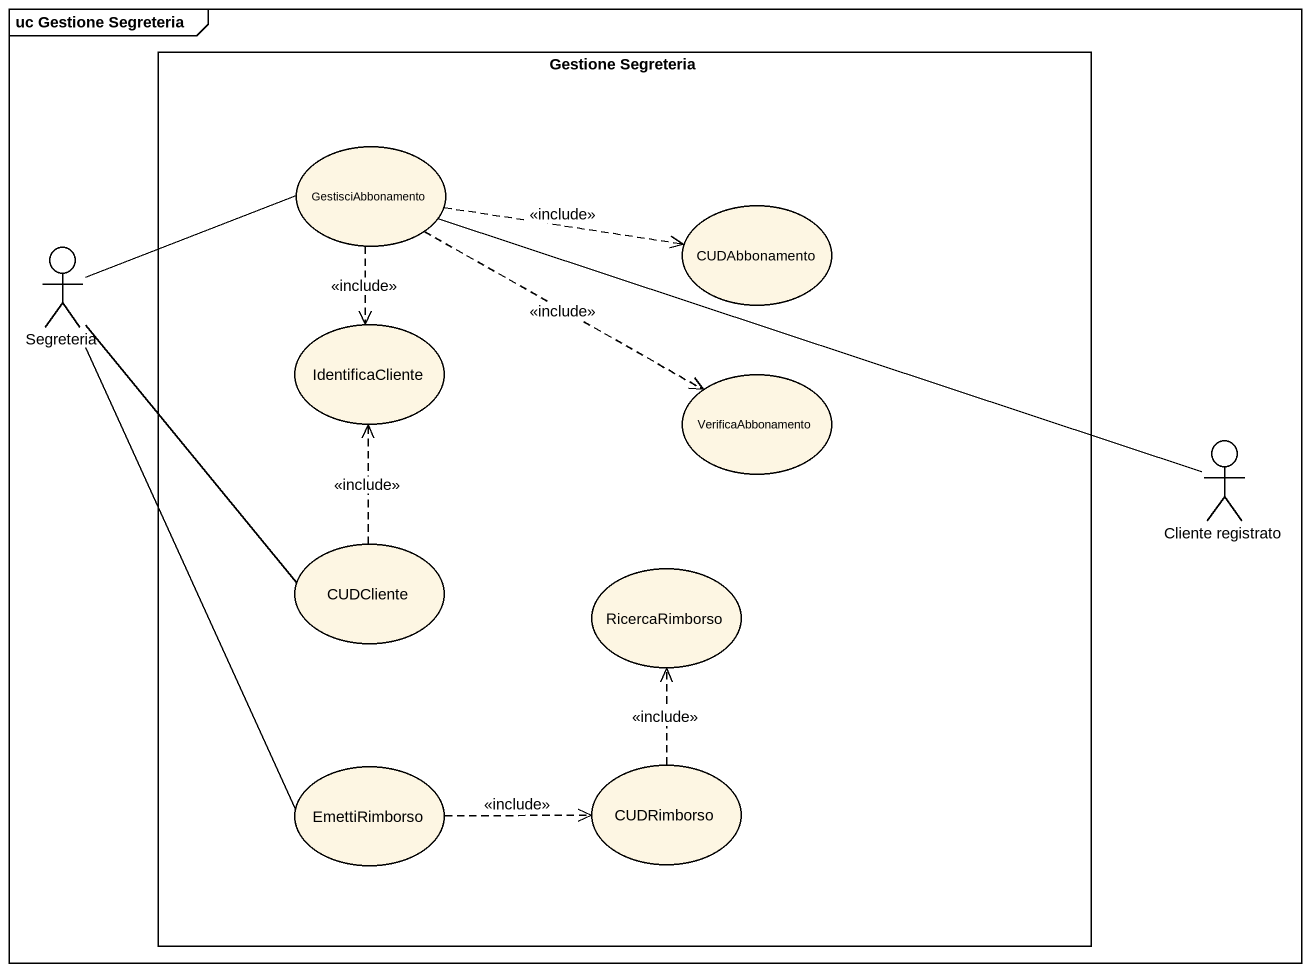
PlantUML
@startuml
mainframe uc Gestione Segreteria
rectangle "Gestione Segreteria" as Gestione_Segreteria {
  usecase GestisciAbbonamento
  usecase CUDAbbonamento
  usecase IdentificaCliente
  usecase VerificaAbbonamento
  usecase CUDCliente
  usecase RicercaRimborso
  usecase EmettiRimborso
  usecase CUDRimborso
}
actor Segreteria
actor "Cliente registrato" as Cliente_registrato
GestisciAbbonamento .right.> CUDAbbonamento : <<include>>
GestisciAbbonamento ..> IdentificaCliente : <<include>>
GestisciAbbonamento .right.> VerificaAbbonamento : <<include>>
Segreteria -right- GestisciAbbonamento
Segreteria -- CUDCliente
Segreteria -- EmettiRimborso
Cliente_registrato -left- GestisciAbbonamento
CUDCliente .up.> IdentificaCliente : <<include>>
EmettiRimborso .right.> CUDRimborso : <<include>>
CUDRimborso .up.> RicercaRimborso : <<include>>
@enduml
